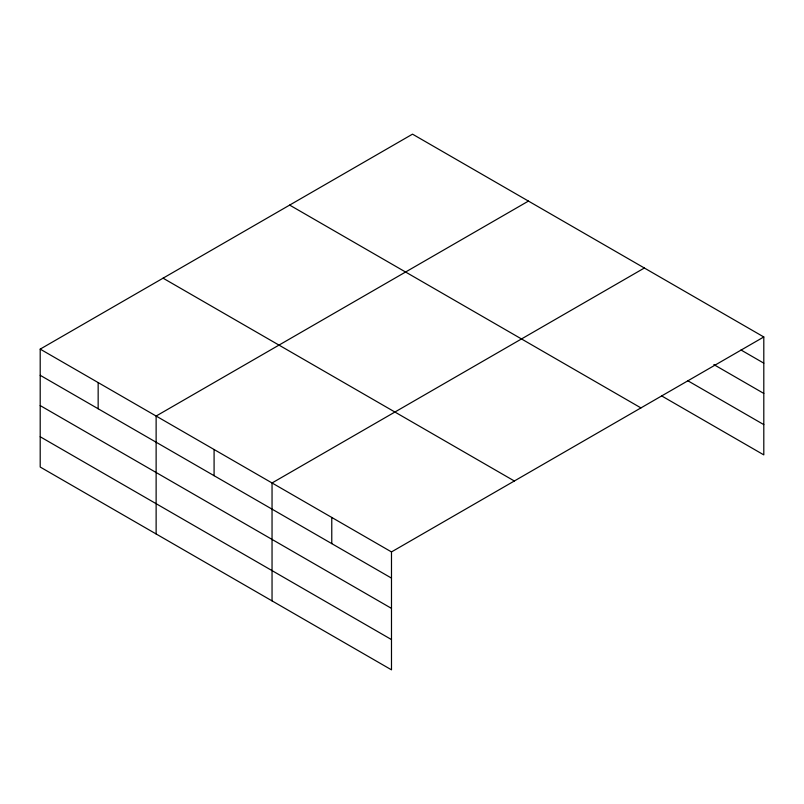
<?xml version="1.0" encoding="UTF-8"?>
<svg xmlns="http://www.w3.org/2000/svg" width="804" height="804" viewBox="0 0 804 804"><rect width="100%" height="100%" fill="white"/><g stroke="black" fill="none" stroke-linecap="round" stroke-linejoin="round"><path stroke-width="1.21" d="M763.8 336.966L412.512 134.157L40.2 349.117L40.2 467.034L391.488 669.843L391.488 551.926L763.8 336.966L763.8 454.883L661.732 395.96M528.439 201.09L156.127 416.04L156.127 533.956M644.366 268.013L272.043 482.973L272.043 600.889M740.997 349.991L763.8 363.157M713.851 364.594L763.8 393.427M687.792 380.734L763.8 424.612M289.651 205.09L640.939 407.909M163.061 278.174L514.349 480.993M40.2 349.117L391.488 551.926M40.2 375.297L391.488 578.106M40.2 405.568L391.488 608.377M40.2 436.753L391.488 639.572M331.771 517.444L331.771 543.625M214.085 449.506L214.085 475.687M98.158 382.573L98.158 408.764"/></g></svg>
